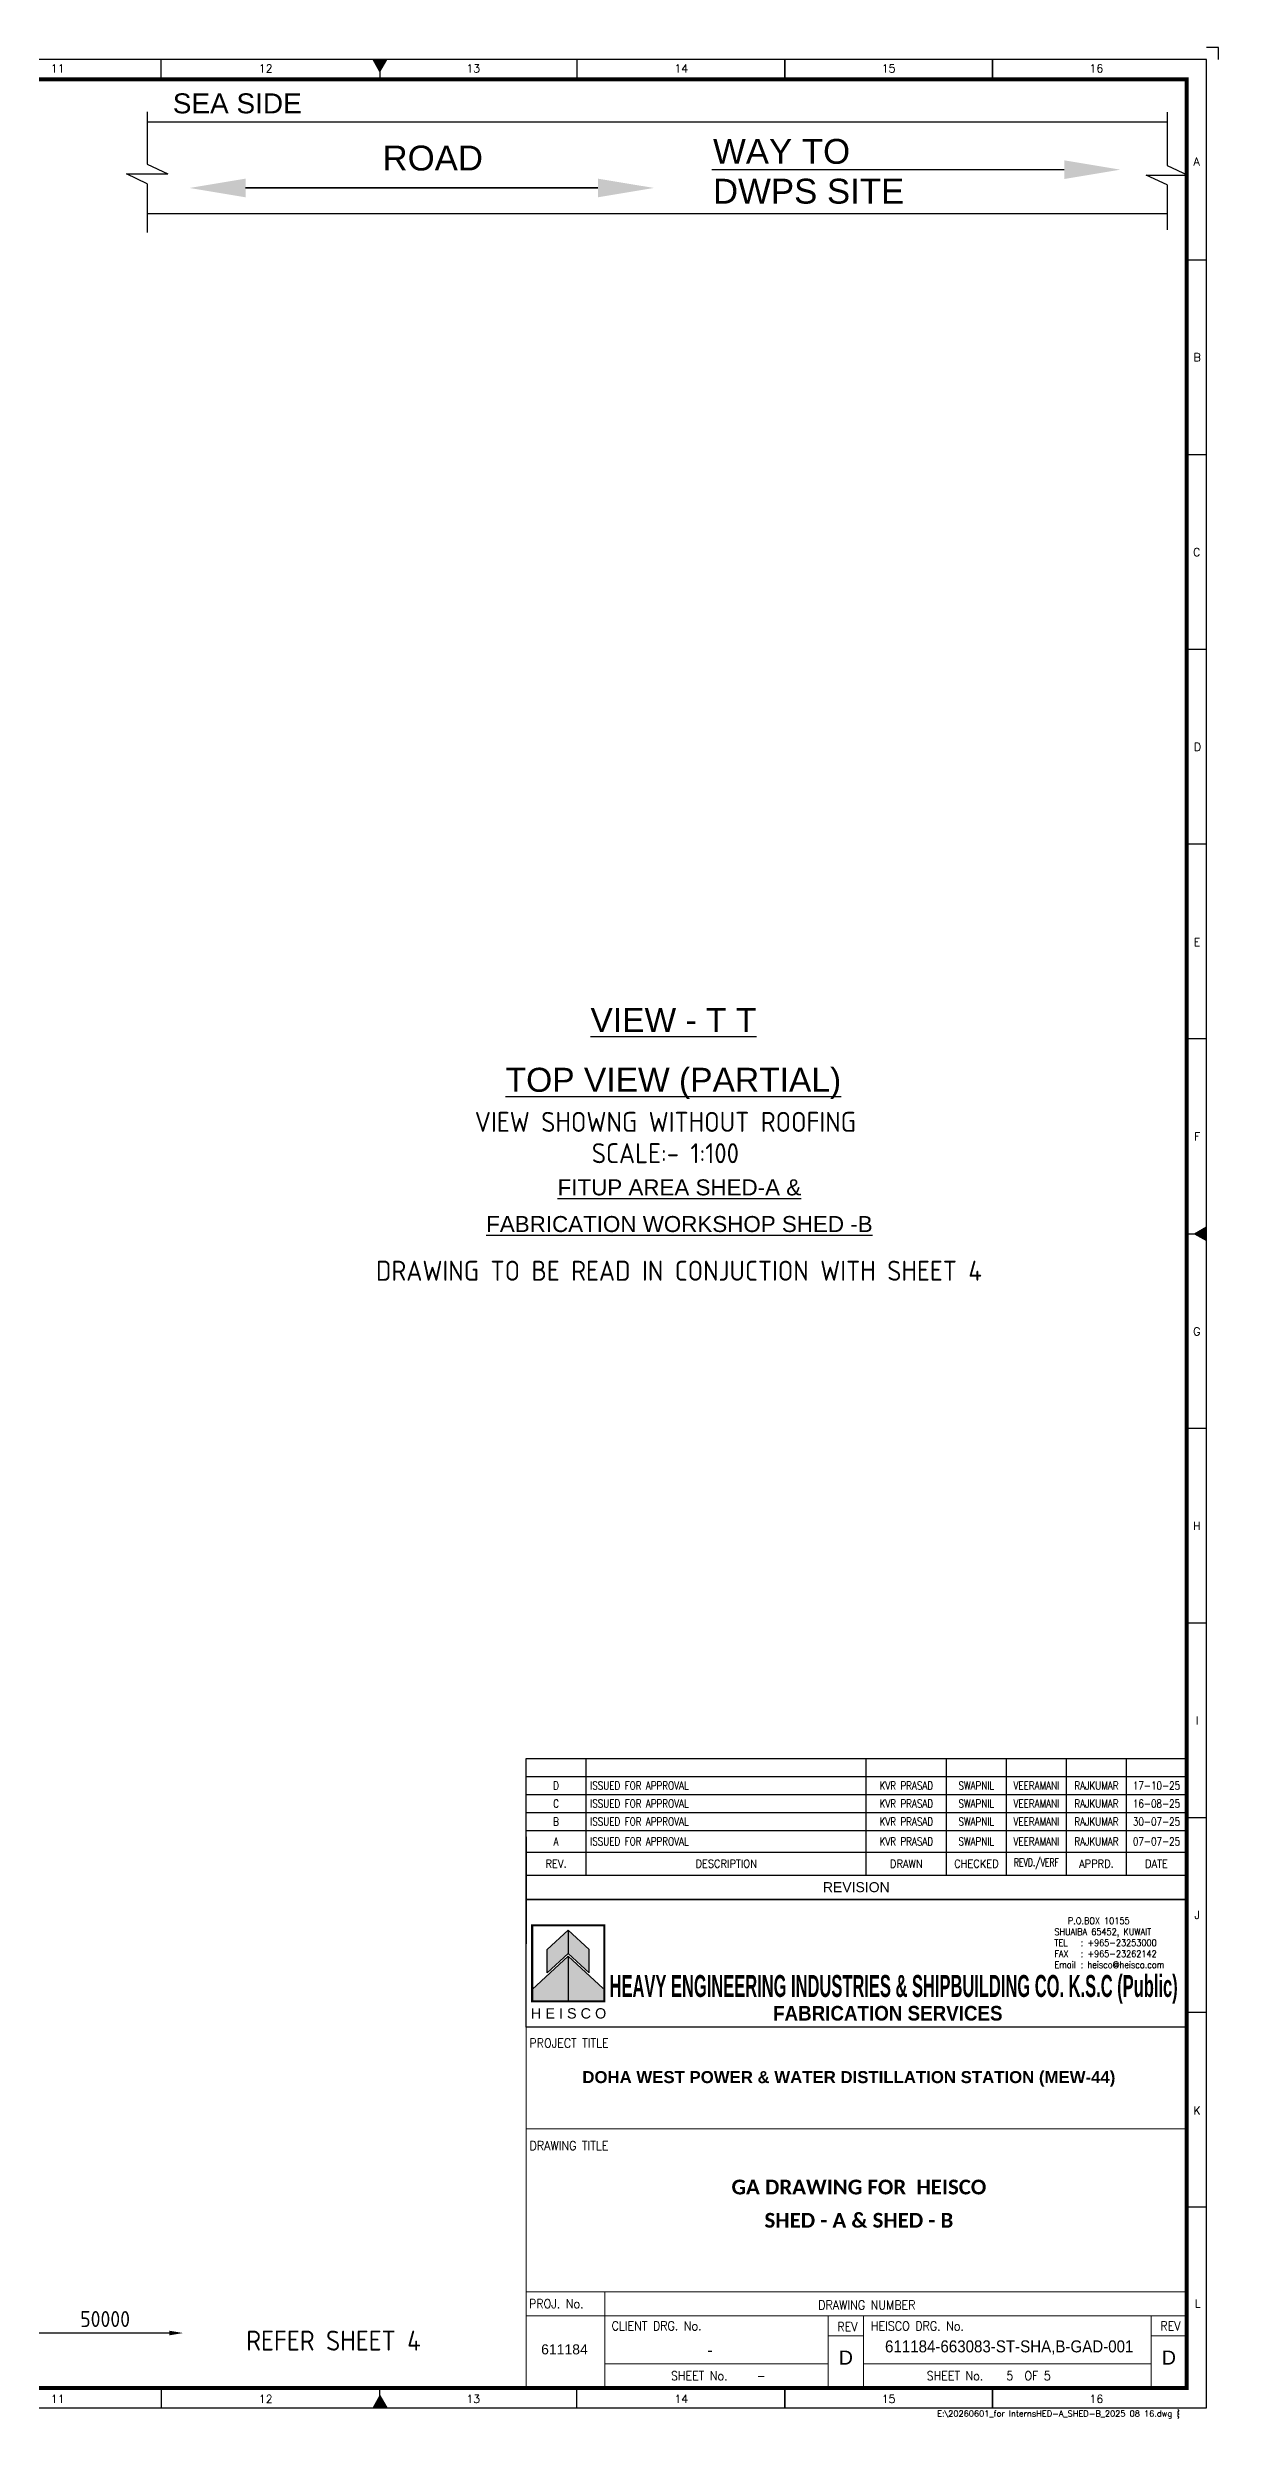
# Model space of a CAD drawing. Header units: millimetres. Extents: x -1055 to 11244, y -20673 to 2560.
# Drawn here: x 3607 to 3900, y 1967 to 2560 of the extents above; entities that cross this region are included whole.
import ezdxf
from ezdxf.enums import TextEntityAlignment as Align

# ---------------------------------------------------------------- set-up
doc = ezdxf.new("R2010")
doc.units = ezdxf.units.MM
for name, color, linetype in [('BORDER', 6, 'Continuous'), ('HEISCO', 7, 'Continuous'), ('TABLE', 4, 'Continuous')]:
    doc.layers.add(name, color=color, linetype=linetype)
doc.styles.add('ACISOTS', font='isocp.shx')
doc.styles.add('arial', font='arial.ttf')
doc.styles.add('HEISCO', font='ariblk.ttf')
doc.styles.add('HEISCO.', font='arial.ttf')
doc.styles.add('LOGO', font='ROMANS.SHX')
doc.styles.add('ROMANS', font='romans.shx', dxfattribs={"width": 0.8})
doc.styles.get("Standard").update_dxf_attribs({"font": 'arial.ttf'})
doc.dimstyles.new('ISO-25', dxfattribs={"dimtxt": 4, "dimasz": 3.5, "dimexe": 1.5, "dimexo": 1.5, "dimgap": 1.5, "dimtad": 1, "dimtxsty": 'Standard', "dimcen": 0, "dimadec": 0, "dimazin": 0, "dimtfac": 1, "dimtmove": 0, "dimatfit": 3, "dimfxl": 1, "dimarcsym": 0})

# ---------------------------------------------------------------- blocks, each defined once
blk = doc.blocks.new('*D28758')
at = {"color": 0, "lineweight": -2}
for p, q in [((3466.26, 2003.43), (3466.26, 1987.28)), ((3637.39, 1988.78), (3469.76, 1988.78))]:
    blk.add_line(p, q, dxfattribs=at)
at = {"color": 0}
for points in [[(3469.76, 1989.37), (3469.76, 1988.2), (3466.26, 1988.78)], [(3637.39, 1988.2), (3637.39, 1989.37), (3640.89, 1988.78)]]:
    blk.add_solid(points, dxfattribs=at)
at = {"layer": 'Defpoints', "color": 0}
for p in [(3466.26, 2004.93), (3640.89, 2001.26), (3466.26, 1988.78)]:
    blk.add_point(p, dxfattribs=at)
at = {"color": 0, "insert": (3621.38, 1992.28), "char_height": 4, "attachment_point": 5, "style": 'ACISOTS'}
blk.add_mtext('50000', dxfattribs=at)
blk = doc.blocks.new('A$7E96AE2D43B4')
blk.add_line((2.33, 0), (2.33, 88.02))
blk.add_solid([(4.67, 88.02), (0, 88.02), (2.33, 102.02)])
blk = doc.blocks.new('A$7E96AE352B6D')
blk.add_blockref('A$7E96AE2D43B4', (8.37, 14))
at = {"xscale": -1, "rotation": 180}
blk.add_blockref('A$7E96AE2D43B4', (8.37, 102.02), dxfattribs=at)
at = {"color": 130}
blk.add_text('ROAD', height=6.216, rotation=90, dxfattribs=at).set_placement((3.22, 48.23), align=Align.MIDDLE_LEFT)
blk = doc.blocks.new('A1B')
at = {"layer": 'BORDER', "color": 1}
for p, q in [((575.81, 585), (575.81, 590)), ((679.69, 590), (679.69, 585)), ((731.63, 590), (731.63, 585)), ((731.63, 585), (731.63, 590)), ((731.63, 590), (731.63, 585)), ((783.56, 590), (783.56, 585)), ((783.56, 585), (783.56, 590)), ((837, 539.83), (832, 539.83)), ((837, 491.17), (832, 491.17)), ((837, 442.5), (832, 442.5)), ((837, 393.84), (832, 393.84)), ((837, 345.17), (832, 345.17)), ((837, 247.84), (832, 247.84)), ((837, 199.17), (832, 199.17)), ((837, 150.51), (832, 150.51)), ((837, 101.84), (832, 101.84)), ((837, 53.17), (832, 53.17)), ((575.81, 8), (575.81, 3)), ((679.69, 3), (679.69, 8)), ((731.63, 3), (731.63, 8)), ((731.63, 8), (731.63, 3)), ((731.63, 3), (731.63, 8)), ((783.56, 3), (783.56, 8)), ((783.56, 8), (783.56, 3))]:
    blk.add_line(p, q, dxfattribs=at)
at = {"layer": 'BORDER'}
for p, q in [((630.5, 587), (628.77, 590)), ((630.5, 590), (630.5, 585)), ((630.5, 587), (632.23, 590)), ((832, 296.5), (837, 296.5)), ((834, 296.5), (837, 298.23)), ((834, 296.5), (837, 294.77)), ((630.5, 6), (628.77, 3)), ((630.5, 3), (630.5, 8)), ((630.5, 6), (632.23, 3))]:
    blk.add_line(p, q, dxfattribs=at)
at = {"layer": 'BORDER', "color": 1}
blk.add_lwpolyline([(840, 590), (840, 593), (837, 593)], dxfattribs=at)
at = {"layer": 'BORDER'}
blk.add_lwpolyline([(837, 3), (837, 590), (3, 590), (3, 3)], close=True, dxfattribs=at)
at = {"layer": 'BORDER', "const_width": 1}
blk.add_lwpolyline([(8, 8), (832, 8), (832, 585), (8, 585)], close=True, dxfattribs=at)
at = {"layer": 'BORDER'}
for points in [[(632.23, 590), (628.77, 590), (630.5, 587)], [(837, 298.23), (837, 294.77), (834, 296.5)], [(632.23, 3), (628.77, 3), (630.5, 6)]]:
    blk.add_solid(points, dxfattribs=at)
at = {"color": 11, "insert": (830.38, 1.34), "char_height": 1.5, "width": 401.355, "attachment_point": 6, "style": 'ROMANS'}
blk.add_mtext('{\\W1;\\C1;E:\\20260601_for Interns\\SHED-A_SHED-B_2025 08 16.dwg }', dxfattribs=at)
at = {"layer": 'BORDER', "color": 1, "style": 'ROMANS'}
for s, p in [('11', (549.97, 586.75)), ('12', (601.96, 586.75)), ('13', (653.79, 586.75)), ('14', (705.77, 586.75)), ('15', (757.56, 586.75)), ('16', (809.48, 586.75)), ('A', (834.52, 563.52)), ('B', (834.65, 514.55)), ('C', (834.51, 465.84)), ('D', (834.75, 417.17)), ('E', (834.61, 368.4)), ('F', (834.66, 319.81)), ('G', (834.56, 271.07)), ('H', (834.57, 222.46)), ('I', (834.69, 173.82)), ('J', (834.67, 125.23)), ('K', (834.62, 76.36)), ('L', (834.8, 28.07)), ('11', (549.97, 4.25)), ('12', (601.96, 4.25)), ('13', (653.79, 4.25)), ('14', (705.77, 4.25)), ('15', (757.56, 4.25)), ('16', (809.48, 4.25))]:
    blk.add_text(s, height=2, dxfattribs=at).set_placement(p, align=Align.CENTER)
blk = doc.blocks.new('*T29011')
at = {"layer": 'TABLE', "color": 4}
for p, q in [((0, 35.16), (165, 35.16)), ((0, 0), (0, 35.16)), ((15, 6), (15, 35.16)), ((85, 6), (85, 35.16)), ((105, 6), (105, 35.16)), ((120, 6), (120, 35.16)), ((135, 6), (135, 35.16)), ((150, 6), (150, 35.16)), ((165, 0), (165, 35.16)), ((0, 11.77), (165, 11.77)), ((0, 6), (15, 6)), ((0, 0), (165, 0))]:
    blk.add_line(p, q, dxfattribs=at)
at = {"layer": 'TABLE', "color": 8}
for p, q in [((0, 30.66), (165, 30.66)), ((0, 26.16), (165, 26.16)), ((0, 21.66), (165, 21.66)), ((0, 17.16), (165, 17.16))]:
    blk.add_line(p, q, dxfattribs=at)
at = {"layer": 'TABLE', "color": 0, "lineweight": -2}
blk.add_line((15, 6), (165, 6), dxfattribs=at)
at = {"layer": 'TABLE', "color": 7}
for s, insert, char_height, width, attachment_point, style in [('C', (7.5, 23.91), 2, 13, 5, 'ROMANS'), ('D', (7.5, 28.41), 2, 13, 5, 'ROMANS'), ('ISSUED FOR APPROVAL', (16, 28.41), 2, 68, 4, 'ROMANS'), ('ISSUED FOR APPROVAL', (16, 23.91), 2, 68, 4, 'ROMANS'), ('KVR PRASAD', (95, 28.41), 2, 18, 5, 'ROMANS'), ('KVR PRASAD', (95, 23.91), 2, 18, 5, 'ROMANS'), ('SWAPNIL', (112.5, 28.41), 2, 13, 5, 'ROMANS'), ('SWAPNIL', (112.5, 23.91), 2, 13, 5, 'ROMANS'), ('VEERAMANI', (127.5, 28.41), 2, 13, 5, 'ROMANS'), ('VEERAMANI', (127.5, 23.91), 2, 13, 5, 'ROMANS'), ('RAJKUMAR', (142.5, 28.41), 2, 13, 5, 'ROMANS'), ('RAJKUMAR', (142.5, 23.91), 2, 13, 5, 'ROMANS'), ('17-10-25', (157.5, 28.41), 2, 13, 5, 'ROMANS'), ('16-08-25', (157.5, 23.91), 2, 13, 5, 'ROMANS'), ('B', (7.5, 19.41), 2, 13, 5, 'ROMANS'), ('ISSUED FOR APPROVAL', (16, 19.41), 2, 68, 4, 'ROMANS'), ('KVR PRASAD', (95, 19.41), 2, 18, 5, 'ROMANS'), ('SWAPNIL', (112.5, 19.41), 2, 13, 5, 'ROMANS'), ('VEERAMANI', (127.5, 19.41), 2, 13, 5, 'ROMANS'), ('RAJKUMAR', (142.5, 19.41), 2, 13, 5, 'ROMANS'), ('30-07-25', (157.5, 19.41), 2, 13, 5, 'ROMANS'), ('{\\W0.9;REV.}', (7.5, 8.89), 2, 13, 5, 'ROMANS'), ('{\\W0.9;DESCRIPTION}', (50, 8.89), 2, 68, 5, 'ROMANS'), ('{\\W0.9;DRAWN}', (95, 8.89), 2, 18, 5, 'ROMANS'), ('{\\W0.9;CHECKED}', (112.5, 8.89), 2, 13, 5, 'ROMANS'), ('{\\W0.7;REVD./VERF}', (127.5, 8.89), 2, 13, 5, 'ROMANS'), ('{\\W0.9;APPRD.}', (142.5, 8.89), 2, 13, 5, 'ROMANS'), ('{\\W0.9;DATE}', (157.5, 8.89), 2, 13, 5, 'ROMANS'), ('{\\C7;REVISION}', (82.5, 3), 2.5, 163, 5, 'arial')]:
    blk.add_mtext(s, dxfattribs=dict(at, insert=insert, char_height=char_height, width=width, attachment_point=attachment_point, style=style))
at = {"layer": 'TABLE', "color": 3, "char_height": 2, "style": 'ROMANS'}
for s, insert, width, attachment_point in [('A', (7.5, 14.46), 13, 5), ('ISSUED FOR APPROVAL', (16, 14.46), 68, 4), ('KVR PRASAD', (95, 14.46), 18, 5), ('SWAPNIL', (112.5, 14.46), 13, 5), ('VEERAMANI', (127.5, 14.46), 13, 5), ('RAJKUMAR', (142.5, 14.46), 13, 5), ('07-07-25', (157.5, 14.46), 13, 5)]:
    blk.add_mtext(s, dxfattribs=dict(at, insert=insert, width=width, attachment_point=attachment_point))
blk = doc.blocks.new('A$C61D9601B')
at = {"layer": 'HEISCO'}
for color, points in [(34, [(5.84, -8.9), (5.84, -15.38), (11.66, -10.02), (11.66, -3.54)]), (40, [(11.66, -3.54), (11.66, -10.02), (17.48, -15.38), (17.48, -8.9)]), (142, [(1.66, -19.99), (1.66, -23.3), (11.66, -23.3), (11.66, -10.78)]), (138, [(11.66, -10.78), (11.66, -23.3), (21.66, -23.3), (21.66, -19.99)])]:
    blk.add_hatch(color=color, dxfattribs=at).paths.add_polyline_path(points)
blk.add_line((11.66, -10.78), (11.66, -23.3))
blk.add_line((11.66, -10.78), (11.66, -23.3))
at = {"layer": 'HEISCO', "color": 142, "true_color": 0x00a8e1}
blk.add_line((11.66, -10.78), (1.66, -19.99), dxfattribs=at)
at = {"layer": 'HEISCO', "color": 138, "true_color": 0x004961}
for q in [(11.66, -23.3), (21.38, -19.73), (11.66, -23.3)]:
    blk.add_line((11.66, -10.78), q, dxfattribs=at)
at = {"layer": 'HEISCO', "color": 142, "true_color": 0x00a8e1, "const_width": 0.559}
blk.add_lwpolyline([(21.66, -23.3), (21.66, -2.17), (1.66, -2.17), (1.66, -23.3)], close=True, dxfattribs=at)
at = {"layer": 'HEISCO', "color": 34, "true_color": 0xa85400}
blk.add_lwpolyline([(5.84, -8.9), (11.66, -3.54), (11.66, -10.02), (5.84, -15.38)], close=True, dxfattribs=at)
at = {"layer": 'HEISCO', "color": 40, "true_color": 0xffc038}
blk.add_lwpolyline([(17.48, -8.9), (11.66, -3.54), (11.66, -10.02), (17.48, -15.38)], close=True, dxfattribs=at)
at = {"layer": 'HEISCO', "color": 7, "linetype": 'Continuous', "style": 'HEISCO.'}
blk.add_text('H E I S C O', height=2.8666, dxfattribs=at).set_placement((11.77, -26.65), align=Align.MIDDLE_CENTER)
blk = doc.blocks.new('165-HEISCO')
at = {"layer": 'HEISCO', "color": 6}
blk.add_lwpolyline([(0, 32), (165, 32), (165, 0), (0, 0)], close=True, dxfattribs=at)
at = {"layer": 'HEISCO', "xscale": 0.9, "yscale": 0.9, "zscale": 0.9}
blk.add_blockref('A$C61D9601B', (0.03, 27.46), dxfattribs=at)
at = {"layer": 'HEISCO', "color": 7, "linetype": 'ByBlock', "style": 'HEISCO', "width": 0.471616}
blk.add_text('HEAVY ENGINEERING INDUSTRIES & SHIPBUILDING CO. K.S.C (Public)', height=5.5, dxfattribs=at).set_placement((20.87, 7.57), (162.79, 7.57), align=Align.FIT)
at = {"layer": 'HEISCO', "color": 7, "linetype": 'ByBlock', "style": 'HEISCO', "width": 0.8}
blk.add_text('FABRICATION SERVICES', height=3.6667, dxfattribs=at).set_placement((90.37, 3.51), align=Align.MIDDLE_CENTER)
at = {"layer": 'HEISCO', "color": 3, "insert": (131.98, 27.45), "char_height": 1.65, "width": 30.9183, "attachment_point": 1, "style": 'LOGO'}
blk.add_mtext('\\pxsm1,ql;   {\\W0.9;P.O.BOX 10155\\P\\pt3,4;SHUAIBA 65452, KUWAIT \\P\\pt4;TEL^I: +965-23253000 \\PFAX^I: +965-23262142 \\PEmail^I: heisco@heisco.com}', dxfattribs=at)

msp = doc.modelspace()

# ---------------------------------------------------------------- linework, layer by layer
for p, q in [((3631.88182, 2543.97158), (3631.88182, 2530.864758)), ((3886.694112, 2543.903009), (3886.694112, 2530.579915)), ((3886.694112, 2541.345333), (3631.88182, 2541.345333)), ((3631.88182, 2530.864758), (3637.080296, 2528.421673)), ((3631.88182, 2525.978589), (3626.683345, 2528.421673)), ((3626.683345, 2528.421673), (3637.080296, 2528.421673)), ((3631.88182, 2525.978589), (3631.88182, 2513.776314)), ((3886.694112, 2525.693746), (3881.495637, 2528.13683)), ((3881.495637, 2528.13683), (3891.892588, 2528.13683)), ((3886.694112, 2530.579915), (3891.892588, 2528.13683)), ((3886.694112, 2525.693746), (3886.694112, 2514.46837)), ((3886.694112, 2518.489796), (3631.88182, 2518.489796))]:
    msp.add_line(p, q)
at = {"layer": 'BORDER'}
for p, q in [((3726.54527, 2132.363717), (3891.54527, 2132.363717)), ((3726.54527, 2112.768494), (3726.54527, 2086.027783)), ((3891.54527, 2112.768494), (3891.54527, 2086.027783)), ((3726.54527, 2097.17681), (3891.54527, 2097.17681))]:
    msp.add_line(p, q, dxfattribs=at)
at = {"layer": 'BORDER', "color": 8, "lineweight": 0}
for p, q in [((3802.031164, 1988.056595), (3810.849049, 1988.056595)), ((3882.727384, 1988.056595), (3891.54527, 1988.056595))]:
    msp.add_line(p, q, dxfattribs=at)
at = {"layer": 'BORDER', "color": 6, "lineweight": 0}
msp.add_lwpolyline([(3726.54527, 2065.205622), (3891.54527, 2065.205622), (3891.54527, 1975.056595), (3726.54527, 1975.056595)], close=True, dxfattribs=at)
for points in [[(3726.54527, 2039.857398), (3891.54527, 2039.857398)], [(3726.54527, 1999.056595), (3891.54527, 1999.056595)], [(3746.21201, 1999.056595), (3746.21201, 1975.056595)], [(3726.54527, 1993.056595), (3891.54527, 1993.056595)], [(3802.031164, 1993.056595), (3802.031164, 1975.056595)], [(3810.849049, 1993.056595), (3810.849049, 1975.056595)], [(3882.727384, 1993.056595), (3882.727384, 1975.056595)]]:
    msp.add_lwpolyline(points, dxfattribs=at)
at = {"layer": 'BORDER', "color": 8, "lineweight": 0}
for points in [[(3746.21201, 1981.056595), (3802.031164, 1981.056595)], [(3810.849049, 1981.056595), (3882.727384, 1981.056595)]]:
    msp.add_lwpolyline(points, dxfattribs=at)

# ---------------------------------------------------------------- block references
for name, p, rotation in [('A1B', (3059.54527, 1967.056595), 360), ('A$7E96AE352B6D', (3642.468594, 2535.630975), 270), ('A$7E96AE2D43B4', (3772.9794, 2531.836978), 270)]:
    msp.add_blockref(name, p, dxfattribs=dict(rotation=rotation))
msp.add_blockref('*T29011', (3726.54527, 2097.205622))
at = {"layer": 'HEISCO'}
msp.add_blockref('165-HEISCO', (3726.54527, 2065.205622), dxfattribs=at)

# ---------------------------------------------------------------- texts
at = {"color": 130}
for s, height, p in [('SEA SIDE', 5, (3638.285486, 2546.070925)), ('WAY TO', 6.216, (3773.249515, 2534.074633)), ('DWPS SITE', 6.216, (3773.249515, 2524.126164))]:
    msp.add_text(s, height=height, dxfattribs=at).set_placement(p, align=Align.MIDDLE_LEFT)
at = {"attachment_point": 5}
for s, insert, char_height in [('{\\LVIEW - T T}', (3763.354608, 2317.002822), 6), ('{\\LTOP VIEW (PARTIAL)}', (3763.354608, 2301.120505), 6), ('{\\LFITUP AREA SHED-A &}', (3764.851385, 2275.105914), 4), ('{\\LFABRICATION WORKSHOP SHED -B}', (3764.851385, 2265.941565), 4)]:
    msp.add_mtext(s, dxfattribs=dict(at, insert=insert, char_height=char_height))
at = {"char_height": 5, "attachment_point": 5, "style": 'ACISOTS'}
for s, insert in [('VIEW SHOWNG WITHOUT ROOFING', (3761.349866, 2291.498667)), ('SCALE:- 1:100', (3761.349866, 2283.67039)), ('DRAWING TO BE READ IN CONJUCTION WITH SHEET 4', (3764.726913, 2254.290811)), ('REFER SHEET 4', (3678.423743, 1986.890063))]:
    msp.add_mtext(s, dxfattribs=dict(at, insert=insert))
at = {"layer": 'BORDER', "color": 3, "style": 'ROMANS', "width": 0.9}
for s, p in [('PROJECT TITLE', (3727.380868, 2060.139855)), ('DRAWING TITLE', (3727.407892, 2034.514283)), ('PROJ. No.', (3727.285292, 1994.997378)), ('CLIENT DRG. No.', (3747.917084, 1989.452107)), ('DRAWING NUMBER', (3799.534665, 1994.649094)), ('HEISCO DRG. No.', (3812.672072, 1989.432348)), ('SHEET No.    -', (3762.743544, 1976.980346)), ('SHEET No.   5  OF 5', (3826.629687, 1976.980346))]:
    msp.add_text(s, height=2.25, dxfattribs=at).set_placement(p)
for p in [(3806.820398, 1989.226289), (3887.516619, 1989.43745)]:
    msp.add_text('REV', height=2.25, dxfattribs=at).set_placement(p, align=Align.CENTER)
at = {"layer": 'BORDER', "color": 7, "style": 'arial'}
for s, insert, char_height, width, attachment_point in [('{\\fArial|b1|i0|c0|p34;DOHA WEST POWER & WATER DISTILLATION STATION (MEW-44)}', (3807.184233, 2052.299289), 3, 163.24464911, 5), ('{\\fCalibri|b1|i0|c0|p2;\\H1.2308x;GA DRAWING FOR  HEISCO}', (3809.692865, 2025.256011), 3, 163.24464911, 5), ('{\\fCalibri|b1|i0|c0|p2;\\H1.2308x;SHED - A & SHED - B}', (3809.692865, 2016.936738), 3, 163.24464911, 5), ('611184', (3736.138111, 1985.946505), 2.5, 24.94987634, 2), ('{\\W0.9;611184-663083-ST-SHA,B-GAD-001}', (3847.24783, 1986.948107), 3, 43.61317739, 2), ('-', (3772.504589, 1986.053937), 3, 47.48534094, 2), ('D', (3806.443792, 1982.643925), 3.5, 6.29727831, 5), ('D', (3887.140013, 1982.643925), 3.5, 8.40928889, 5)]:
    msp.add_mtext(s, dxfattribs=dict(at, insert=insert, char_height=char_height, width=width, attachment_point=attachment_point))

# ---------------------------------------------------------------- dimensions: what is measured, and where the dimension line sits
dim = msp.add_linear_dim(base=(3466.257222, 1988.784323), p1=(3640.887922, 2001.264535), p2=(3466.257222, 2004.929537), text='50000', dimstyle='ISO-25', override={"dimtxt": 4, "dimdec": 0, "dimlfac": 100, "dimtxsty": 'ACISOTS', "dimse1": 1})
dim.commit()
dim.dimension.update_dxf_attribs({"geometry": '*D28758', "text_midpoint": (3621.384578, 1988.784323), "dimtype": 160})

doc.saveas('drawing.dxf')
